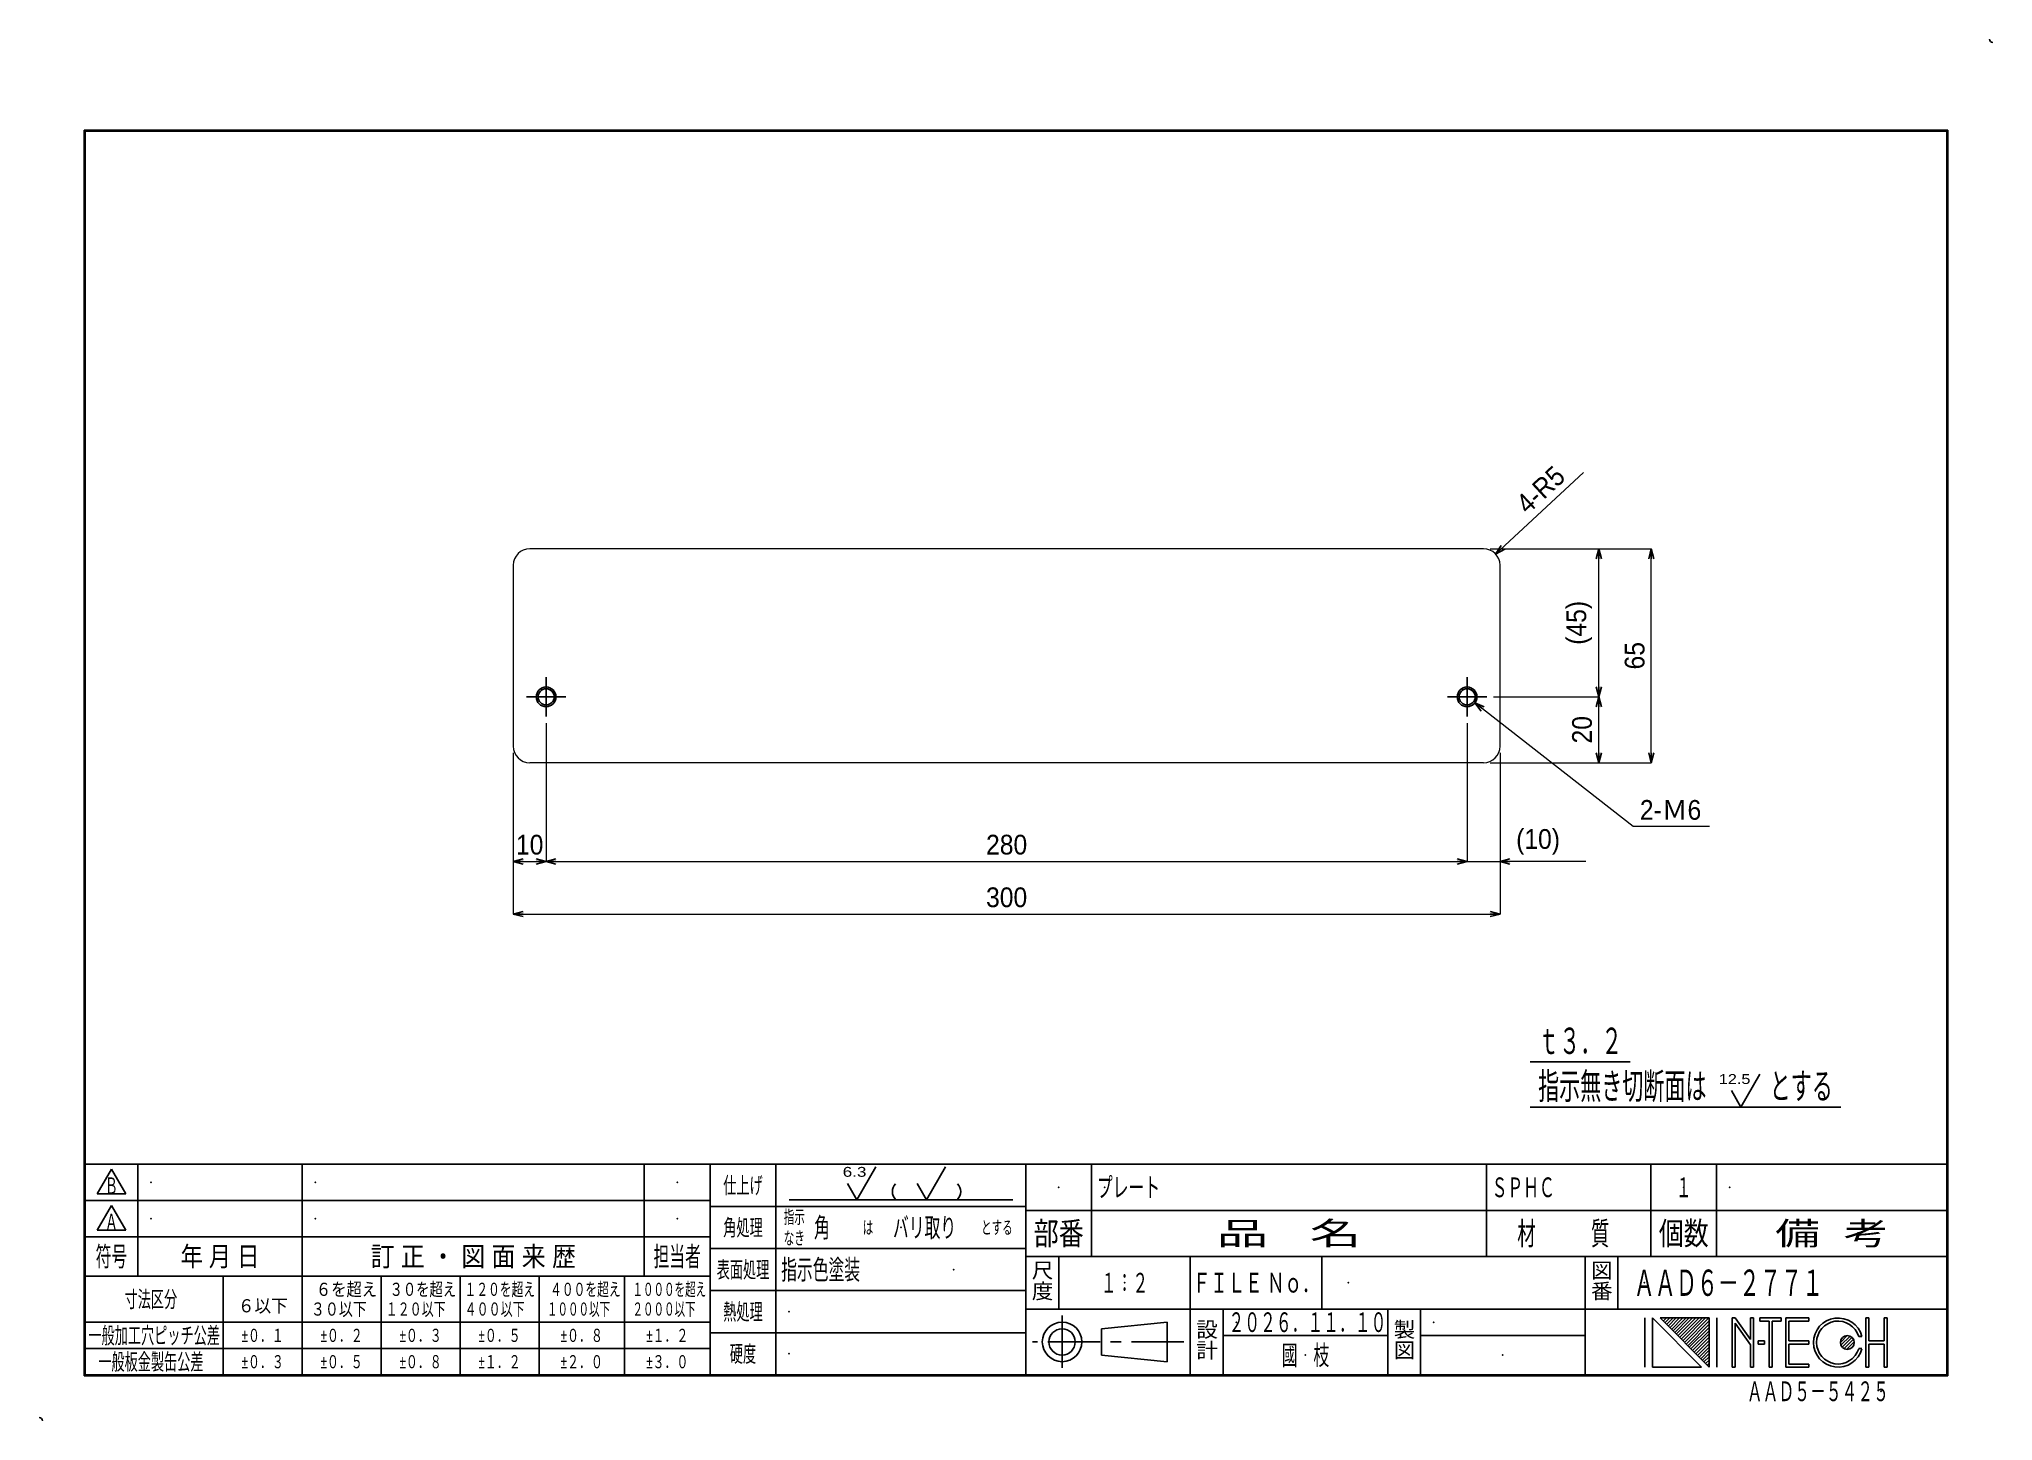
# Model space of a CAD drawing. Header units: millimetres. Extents: x -297 to 297, y -210 to 210.
import ezdxf
from ezdxf.enums import TextEntityAlignment as Align

# ---------------------------------------------------------------- set-up
doc = ezdxf.new("R2010")
doc.units = ezdxf.units.MM
doc.header["$LTSCALE"] = 0.5
doc.header["$PDSIZE"] = 1
doc.linetypes.add('CENTER', pattern=[50.8, 31.75, -6.35, 6.35, -6.35])
for name, color, linetype in [('Layer0012', 7, 'Continuous'), ('Layer0013', 7, 'Continuous'), ('Layer0014', 7, 'Continuous')]:
    doc.layers.add(name, color=color, linetype=linetype)
doc.styles.add('dcStyle0', font='ＭＳ Ｐゴシック', dxfattribs={"width": 0.955224})
doc.styles.add('dcStyle1', font='@ＭＳ Ｐゴシック', dxfattribs={"width": 0.8})
doc.dimstyles.new('dc_Diam06', dxfattribs={"dimtxt": 6, "dimasz": 3.000226, "dimexe": 0, "dimexo": 2, "dimgap": 2, "dimtad": 2, "dimtih": 1, "dimtoh": 1, "dimdec": 1, "dimdsep": 46, "dimtxsty": 'dcStyle0', "dimblk1": 'OPEN30', "dimblk2": 'OPEN30', "dimsah": 1, "dimcen": 0.09, "dimclrd": 4, "dimclre": 4, "dimclrt": 4, "dimadec": 0, "dimazin": 2, "dimtfac": 1, "dimtdec": 4, "dimtofl": 0, "dimtmove": 0, "dimatfit": 3, "dimfxl": 1, "dimarcsym": 1})
doc.dimstyles.new('dc_Radial01', dxfattribs={"dimtxt": 6, "dimasz": 3.000226, "dimexe": 0, "dimexo": 2, "dimgap": 2, "dimtad": 3, "dimdec": 1, "dimdsep": 46, "dimtxsty": 'dcStyle0', "dimblk1": 'OPEN30', "dimblk2": 'OPEN30', "dimsah": 1, "dimcen": 0.09, "dimclrd": 4, "dimclre": 4, "dimclrt": 4, "dimadec": 0, "dimazin": 2, "dimtfac": 1, "dimtdec": 4, "dimtofl": 0, "dimtmove": 0, "dimatfit": 3, "dimfxl": 1, "dimarcsym": 1})
doc.dimstyles.new('dc_Rotated', dxfattribs={"dimtxt": 6, "dimasz": 3.000226, "dimexe": 0, "dimexo": 2, "dimgap": 2, "dimtad": 3, "dimdec": 1, "dimdsep": 46, "dimtxsty": 'dcStyle0', "dimblk1": 'OPEN30', "dimblk2": 'OPEN30', "dimsah": 1, "dimcen": 0.09, "dimclrd": 4, "dimclre": 4, "dimclrt": 4, "dimadec": 0, "dimazin": 2, "dimtfac": 1, "dimtdec": 4, "dimtmove": 0, "dimatfit": 3, "dimfxl": 1, "dimarcsym": 1})

# ---------------------------------------------------------------- blocks, each defined once
blk = doc.blocks.new('DC_GROUP_AAD6-2771_1')
at = {"layer": 'Layer0014', "color": 2, "style": 'dcStyle0'}
for s, width, p, p2 in [('指示', 0.55, (-70.6, -150), (-64.2, -150)), ('なき', 0.629933, (-70.6, -156.4), (-64.2, -156.4)), ('は', 0.55, (-46.6, -153.2), (-43.4, -153.2)), ('とする', 0.637211, (-10.6, -153.2), (-1, -153.2))]:
    blk.add_text(s, height=4, dxfattribs=dict(at, width=width)).set_placement(p, p2, align=Align.FIT)
blk = doc.blocks.new('DC_GROUP_AAD6-2771_2')
at = {"layer": 'Layer0013', "color": 4, "linetype": 'Continuous', "lineweight": 25}
for centre, start, end in [((-34.23, -140.3), 135, 225), ((-20.12, -140.3), 315, 45)]:
    blk.add_arc(centre, 3.33, start, end, dxfattribs=at)
blk = doc.blocks.new('DC_GROUP_AAD6-2771_3')
at = {"layer": 'Layer0013', "color": 4, "linetype": 'Continuous', "lineweight": 25}
for p, q in [((-48.36, -142.8), (-42.59, -132.8)), ((-51.25, -137.8), (-48.36, -142.8))]:
    blk.add_line(p, q, dxfattribs=at)
at = {"layer": 'Layer0013', "color": 4, "style": 'dcStyle0', "width": 1.371698}
blk.add_text('6.3', height=3, dxfattribs=at).set_placement((-52.67, -135.8), (-45.47, -135.8), align=Align.FIT)
blk = doc.blocks.new('DC_GROUP_AAD6-2771_4')
at = {"layer": 'Layer0013', "color": 4, "linetype": 'Continuous', "lineweight": 25}
for p, q in [((-27.18, -142.8), (-21.4, -132.8)), ((-30.06, -137.8), (-27.18, -142.8))]:
    blk.add_line(p, q, dxfattribs=at)
blk = doc.blocks.new('DC_GROUP_AAD6-2771_5')
at = {"layer": 'Layer0013', "color": 4, "linetype": 'Continuous', "lineweight": 25}
blk.add_line((156.33, -114.6), (250.73, -114.6), dxfattribs=at)
at = {"layer": 'Layer0013', "color": 4, "style": 'dcStyle0', "width": 0.619648}
blk.add_text('指示無き切断面は\u3000\u3000\u3000とする', height=8, dxfattribs=at).set_placement((158.73, -112.2), (248.33, -112.2), align=Align.FIT)
blk = doc.blocks.new('DC_GROUP_AAD6-2771_6')
at = {"layer": 'Layer0013', "color": 4, "linetype": 'Continuous', "lineweight": 25}
for p, q in [((220.39, -114.6), (226.16, -104.6)), ((217.5, -109.6), (220.39, -114.6))]:
    blk.add_line(p, q, dxfattribs=at)
at = {"layer": 'Layer0013', "color": 4, "style": 'dcStyle0', "width": 1.291922}
blk.add_text('12.5', height=3, dxfattribs=at).set_placement((213.67, -107.6), (223.27, -107.6), align=Align.FIT)
blk = doc.blocks.new('DC_GROUP_AAD6-2771_7')
at = {"layer": 'Layer0013', "color": 4, "linetype": 'Continuous', "lineweight": 25}
blk.add_line((156.33, -100.87), (186.73, -100.87), dxfattribs=at)
at = {"layer": 'Layer0013', "color": 4, "style": 'dcStyle0', "width": 0.929343}
blk.add_text('ｔ３．２', height=8, dxfattribs=at).set_placement((158.73, -98.47), (184.33, -98.47), align=Align.FIT)
blk = doc.blocks.new('DC_GROUP_AAD6-2771_9')
at = {"color": 3, "linetype": 'Continuous', "lineweight": 18}
for p, q in [((142.15, 55.07), (-147.85, 55.07)), ((-152.85, 50.07), (-152.85, -4.93)), ((147.15, -4.93), (147.15, 50.07)), ((142.15, -9.93), (-147.85, -9.93))]:
    blk.add_line(p, q, dxfattribs=at)
for centre, start, end in [((-147.85, 50.07), 90, 180), ((142.15, 50.07), 0, 90), ((-147.85, -4.93), 180, 270), ((142.15, -4.93), 270, 0)]:
    blk.add_arc(centre, 5, start, end, dxfattribs=at)
blk = doc.blocks.new('DC_GROUP_AAD6-2771_10')
at = {"color": 2, "linetype": 'CENTER', "lineweight": 25}
for p, q in [((137.15, 4.07), (137.15, 16.07)), ((143.15, 10.07), (131.15, 10.07))]:
    blk.add_line(p, q, dxfattribs=at)
at = {"color": 3, "linetype": 'Continuous', "lineweight": 25}
for radius in [3, 2.46]:
    blk.add_circle((137.15, 10.07), radius, dxfattribs=at)
blk = doc.blocks.new('DC_GROUP_AAD6-2771_11')
at = {"color": 2, "linetype": 'CENTER', "lineweight": 25}
for p, q in [((-142.85, 4.07), (-142.85, 16.07)), ((-136.85, 10.07), (-148.85, 10.07))]:
    blk.add_line(p, q, dxfattribs=at)
at = {"color": 3, "linetype": 'Continuous', "lineweight": 25}
for radius in [3, 2.46]:
    blk.add_circle((-142.85, 10.07), radius, dxfattribs=at)
blk = doc.blocks.new('DC_GROUP_AAD6-2771_8')
at = {"linetype": 'Continuous'}
for name in ['DC_GROUP_AAD6-2771_9', 'DC_GROUP_AAD6-2771_11', 'DC_GROUP_AAD6-2771_10']:
    blk.add_blockref(name, (0, 0), dxfattribs=at)
blk = doc.blocks.new('_Open30')
at = {"color": 0, "linetype": 'ByBlock', "lineweight": -2}
for p, q in [((-1, 0.267949), (0, 0)), ((0, 0), (-1, -0.267949)), ((0, 0), (-1, 0))]:
    blk.add_line(p, q, dxfattribs=at)
blk = doc.blocks.new('*D12')
at = {"layer": 'Layer0012', "color": 4, "linetype": 'Continuous', "lineweight": 13}
for p, q in [((-142.85, 2.07), (-142.85, -39.93)), ((-152.85, -6.93), (-152.85, -39.93)), ((-152.85, -39.93), (-142.85, -39.93))]:
    blk.add_line(p, q, dxfattribs=at)
at = {"layer": 'Layer0012', "color": 4, "xscale": 3.000230533929425, "yscale": 3.000163160504256}
for p, rotation in [((-152.85, -39.93), 180), ((-142.85, -39.93), 360)]:
    blk.add_blockref('_Open30', p, dxfattribs=dict(at, rotation=rotation))
at = {"layer": 'Layer0012', "color": 4, "insert": (-147.85, -37.93), "char_height": 6, "attachment_point": 8, "style": 'dcStyle0'}
blk.add_mtext('\\T1.00;10', dxfattribs=at)
blk = doc.blocks.new('*D13')
at = {"layer": 'Layer0012', "color": 4, "linetype": 'Continuous', "lineweight": 13}
for p, q in [((-142.85, 2.07), (-142.85, -39.93)), ((137.15, 2.07), (137.15, -39.93)), ((-142.85, -39.93), (137.15, -39.93))]:
    blk.add_line(p, q, dxfattribs=at)
at = {"layer": 'Layer0012', "color": 4, "xscale": 3.000230533929425, "yscale": 3.000163160504256}
for p, rotation in [((-142.85, -39.93), 180), ((137.15, -39.93), 360)]:
    blk.add_blockref('_Open30', p, dxfattribs=dict(at, rotation=rotation))
at = {"layer": 'Layer0012', "color": 4, "insert": (-2.85, -37.93), "char_height": 6, "attachment_point": 8, "style": 'dcStyle0'}
blk.add_mtext('\\T1.00;280', dxfattribs=at)
blk = doc.blocks.new('*D14')
at = {"layer": 'Layer0012', "color": 4, "linetype": 'Continuous', "lineweight": 13}
for p, q in [((137.15, 2.07), (137.15, -39.93)), ((147.15, -6.93), (147.15, -39.93)), ((137.15, -39.93), (147.15, -39.93)), ((173.25, -39.93), (147.15, -39.93))]:
    blk.add_line(p, q, dxfattribs=at)
at = {"layer": 'Layer0012', "color": 4, "xscale": 3.000230533929425, "yscale": 3.000163160504256, "rotation": 180}
blk.add_blockref('_Open30', (147.15, -39.93), dxfattribs=at)
at = {"layer": 'Layer0012', "color": 4, "insert": (152.05, -37.93), "char_height": 6, "attachment_point": 7, "style": 'dcStyle0'}
blk.add_mtext('\\T1.00;(10)', dxfattribs=at)
blk = doc.blocks.new('*D15')
at = {"layer": 'Layer0012', "color": 4, "linetype": 'Continuous', "lineweight": 13}
for p, q in [((-152.85, -6.93), (-152.85, -55.93)), ((147.15, -6.93), (147.15, -55.93)), ((-152.85, -55.93), (147.15, -55.93))]:
    blk.add_line(p, q, dxfattribs=at)
at = {"layer": 'Layer0012', "color": 4, "xscale": 3.000230533929425, "yscale": 3.000163160504256}
for p, rotation in [((-152.85, -55.93), 180), ((147.15, -55.93), 360)]:
    blk.add_blockref('_Open30', p, dxfattribs=dict(at, rotation=rotation))
at = {"layer": 'Layer0012', "color": 4, "insert": (-2.85, -53.93), "char_height": 6, "attachment_point": 8, "style": 'dcStyle0'}
blk.add_mtext('\\T1.00;300', dxfattribs=at)
blk = doc.blocks.new('*D16')
at = {"layer": 'Layer0012', "color": 4, "linetype": 'Continuous', "lineweight": 13}
for p, q in [((145.15, 10.07), (177.15, 10.07)), ((177.15, -9.93), (177.15, 10.07)), ((144.15, -9.93), (177.15, -9.93))]:
    blk.add_line(p, q, dxfattribs=at)
at = {"layer": 'Layer0012', "color": 4, "xscale": 3.000230533929425, "yscale": 3.000163160504256}
for p, rotation in [((177.15, 10.07), 90), ((177.15, -9.93), 270)]:
    blk.add_blockref('_Open30', p, dxfattribs=dict(at, rotation=rotation))
at = {"layer": 'Layer0012', "color": 4, "insert": (175.15, 0.07), "char_height": 6, "attachment_point": 8, "rotation": 90, "style": 'dcStyle0'}
blk.add_mtext('\\T1.00;20', dxfattribs=at)
blk = doc.blocks.new('*D17')
at = {"layer": 'Layer0012', "color": 4, "linetype": 'Continuous', "lineweight": 13}
for p, q in [((144.15, 55.07), (177.15, 55.07)), ((177.15, 10.07), (177.15, 55.07)), ((145.15, 10.07), (177.15, 10.07))]:
    blk.add_line(p, q, dxfattribs=at)
at = {"layer": 'Layer0012', "color": 4, "xscale": 3.000230533929425, "yscale": 3.000163160504256}
for p, rotation in [((177.15, 55.07), 90), ((177.15, 10.07), 270)]:
    blk.add_blockref('_Open30', p, dxfattribs=dict(at, rotation=rotation))
at = {"layer": 'Layer0012', "color": 4, "insert": (175.15, 32.57), "char_height": 6, "attachment_point": 8, "rotation": 90, "style": 'dcStyle0'}
blk.add_mtext('\\T1.00;(45)', dxfattribs=at)
blk = doc.blocks.new('*D18')
at = {"layer": 'Layer0012', "color": 4, "linetype": 'Continuous', "lineweight": 13}
for p, q in [((144.15, 55.07), (193.15, 55.07)), ((193.15, -9.93), (193.15, 55.07)), ((144.15, -9.93), (193.15, -9.93))]:
    blk.add_line(p, q, dxfattribs=at)
at = {"layer": 'Layer0012', "color": 4, "xscale": 3.000230533929425, "yscale": 3.000163160504256}
for p, rotation in [((193.15, 55.07), 90), ((193.15, -9.93), 270)]:
    blk.add_blockref('_Open30', p, dxfattribs=dict(at, rotation=rotation))
at = {"layer": 'Layer0012', "color": 4, "insert": (191.15, 22.57), "char_height": 6, "attachment_point": 8, "rotation": 90, "style": 'dcStyle0'}
blk.add_mtext('\\T1.00;65', dxfattribs=at)
blk = doc.blocks.new('*D19')
at = {"layer": 'Layer0012', "color": 4, "linetype": 'Continuous', "lineweight": 13}
blk.add_line((172.5, 78.22), (145.82, 53.47), dxfattribs=at)
at = {"layer": 'Layer0012', "color": 4, "xscale": 3.000230533929425, "yscale": 3.000163160504256, "rotation": 222.8464446383197}
blk.add_blockref('_Open30', (145.82, 53.47), dxfattribs=at)
at = {"layer": 'Layer0012', "color": 4, "insert": (155.6, 65.27), "char_height": 6, "attachment_point": 7, "rotation": 42.84644, "style": 'dcStyle0'}
blk.add_mtext('\\T1.00;4-R5', dxfattribs=at)
blk = doc.blocks.new('*D20')
at = {"layer": 'Layer0012', "color": 4, "linetype": 'Continuous', "lineweight": 13}
for p, q in [((187.67, -29.37), (139.52, 8.23)), ((210.87, -29.37), (187.67, -29.37))]:
    blk.add_line(p, q, dxfattribs=at)
at = {"layer": 'Layer0012', "color": 4, "xscale": 3.000230533929425, "yscale": 3.000163160504256, "rotation": 142.0144239246277}
blk.add_blockref('_Open30', (139.52, 8.23), dxfattribs=at)
at = {"layer": 'Layer0012', "color": 4, "insert": (189.67, -27.37), "char_height": 6, "attachment_point": 7, "style": 'dcStyle0'}
blk.add_mtext('\\T1.00;2-Ｍ6', dxfattribs=at)

msp = doc.modelspace()

# ---------------------------------------------------------------- linework, layer by layer
at = {"color": 5, "linetype": 'Continuous'}
msp.add_point((263, -201), dxfattribs=at)
at = {"layer": 'Layer0014', "color": 3, "linetype": 'Continuous', "lineweight": 25}
for p, q in [((283.3, 182.3), (-283.3, 182.3)), ((-283.3, 182.3), (-283.3, -196.3)), ((-283, -196), (-283, 182)), ((-283, 182), (283, 182)), ((283, 182), (283, -196)), ((283.3, -196.3), (283.3, 182.3)), ((283, -132), (-283, -132)), ((-267, -166), (-267, -132)), ((-217, -166), (-217, -132)), ((-113, -166), (-113, -132)), ((-93, -132), (-93, -196)), ((3, -132), (3, -196)), ((23, -160), (23, -132)), ((143, -132), (143, -160)), ((193, -160), (193, -132)), ((213, -132), (213, -160)), ((-283, -143), (-93, -143)), ((-93, -144.8), (3, -144.8)), ((3, -146), (283, -146)), ((-283, -154), (-93, -154)), ((-93, -157.6), (3, -157.6)), ((3, -160), (283, -160)), ((53, -160), (53, -196)), ((173, -176), (173, -160)), ((-283, -166), (-93, -166)), ((-241, -166), (-241, -196)), ((-93, -170.4), (3, -170.4)), ((3, -176), (283, -176)), ((113, -176), (113, -196)), ((173, -196), (173, -176)), ((-93, -180), (-283, -180)), ((-93, -183.2), (3, -183.2)), ((26, -182), (46, -180)), ((26, -182), (26, -190)), ((46, -180), (46, -192)), ((191.13, -178.71), (191.13, -193.64)), ((193.46, -178.71), (193.46, -193.64)), ((208.39, -193.64), (193.46, -178.71)), ((195.79, -178.71), (210.73, -193.64)), ((210.73, -178.71), (195.79, -178.71)), ((197.77, -178.71), (196.78, -179.7)), ((198.76, -178.71), (197.28, -180.2)), ((199.75, -178.71), (197.77, -180.69)), ((200.74, -178.71), (198.27, -181.19)), ((201.73, -178.71), (198.76, -181.68)), ((202.72, -178.71), (199.26, -182.18)), ((203.71, -178.71), (199.75, -182.67)), ((204.7, -178.71), (200.25, -183.17)), ((205.69, -178.71), (200.74, -183.66)), ((206.68, -178.71), (201.24, -184.16)), ((207.67, -178.71), (201.73, -184.65)), ((208.66, -178.71), (202.23, -185.15)), ((209.65, -178.71), (202.72, -185.64)), ((210.64, -178.71), (203.22, -186.14)), ((210.73, -179.62), (203.71, -186.63)), ((210.73, -180.61), (204.21, -187.13)), ((210.73, -181.6), (204.7, -187.62)), ((210.73, -182.59), (205.2, -188.12)), ((210.73, -183.58), (205.69, -188.61)), ((210.73, -193.64), (210.73, -178.71)), ((213.06, -178.71), (213.06, -193.64)), ((217.73, -178.71), (217.73, -193.64)), ((217.73, -178.71), (218.66, -178.71)), ((223.33, -185.24), (218.66, -178.71)), ((218.66, -180.32), (223.33, -186.85)), ((218.66, -180.32), (218.66, -193.64)), ((223.33, -178.71), (224.26, -178.71)), ((223.33, -185.24), (223.33, -178.71)), ((224.26, -178.71), (224.26, -193.64)), ((226.13, -178.71), (232.66, -178.71)), ((226.13, -179.64), (226.13, -178.71)), ((228.93, -179.64), (226.13, -179.64)), ((228.93, -193.64), (228.93, -179.64)), ((232.66, -179.64), (229.86, -179.64)), ((229.86, -179.64), (229.86, -193.64)), ((232.66, -178.71), (232.66, -179.64)), ((234.06, -178.71), (241.06, -178.71)), ((234.06, -193.64), (234.06, -178.71)), ((241.06, -179.64), (234.99, -179.64)), ((234.99, -179.64), (234.99, -185.71)), ((241.06, -178.71), (241.06, -179.64)), ((252.73, -184.08), (250.63, -186.18)), ((258.33, -178.71), (258.33, -193.64)), ((258.33, -178.71), (259.26, -178.71)), ((259.26, -178.71), (259.26, -185.71)), ((264.86, -178.71), (263.93, -178.71)), ((263.93, -178.71), (263.93, -185.71)), ((264.86, -193.64), (264.86, -178.71)), ((-93, -188), (-283, -188)), ((26, -190), (46, -192)), ((210.73, -184.57), (206.19, -189.11)), ((210.73, -185.56), (206.68, -189.6)), ((210.73, -186.55), (207.18, -190.1)), ((210.73, -187.54), (207.67, -190.59)), ((210.73, -188.53), (208.17, -191.09)), ((210.73, -189.52), (208.66, -191.58)), ((223.33, -186.85), (223.33, -193.64)), ((225.66, -185.71), (227.53, -185.71)), ((225.66, -186.64), (225.66, -185.71)), ((227.53, -186.64), (225.66, -186.64)), ((227.53, -185.71), (227.53, -186.64)), ((234.99, -185.71), (241.06, -185.71)), ((241.06, -186.64), (234.99, -186.64)), ((234.99, -186.64), (234.99, -192.71)), ((241.06, -185.71), (241.06, -186.64)), ((253.55, -184.25), (250.79, -187)), ((254.15, -184.63), (251.18, -187.6)), ((254.58, -185.19), (251.74, -188.03)), ((254.81, -185.95), (252.5, -188.27)), ((254.57, -187.18), (253.73, -188.02)), ((256.19, -184.31), (257.15, -184.31)), ((256.19, -188.04), (257.15, -188.04)), ((259.26, -185.71), (263.93, -185.71)), ((259.26, -186.64), (263.93, -186.64)), ((259.26, -186.64), (259.26, -193.64)), ((263.93, -186.64), (263.93, -193.64)), ((283, -196), (-283, -196)), ((193.46, -193.64), (208.39, -193.64)), ((210.73, -190.51), (209.16, -192.08)), ((210.73, -191.5), (209.65, -192.57)), ((210.73, -192.49), (210.15, -193.07)), ((210.73, -193.48), (210.64, -193.56)), ((218.66, -193.64), (217.73, -193.64)), ((224.26, -193.64), (223.33, -193.64)), ((229.86, -193.64), (228.93, -193.64)), ((241.06, -193.64), (234.06, -193.64)), ((234.99, -192.71), (241.06, -192.71)), ((241.06, -192.71), (241.06, -193.64)), ((258.33, -193.64), (259.26, -193.64)), ((263.93, -193.64), (264.86, -193.64)), ((-283.3, -196.3), (283.3, -196.3))]:
    msp.add_line(p, q, dxfattribs=at)
at = {"layer": 'Layer0014', "color": 2, "linetype": 'Continuous', "lineweight": 25}
for p, q in [((-279.33, -141), (-275, -133.5)), ((-275, -133.5), (-270.67, -141)), ((-270.67, -141), (-279.33, -141)), ((-279.33, -152), (-275, -144.5)), ((-275, -144.5), (-270.67, -152)), ((-270.67, -152), (-279.33, -152))]:
    msp.add_line(p, q, dxfattribs=at)
at = {"layer": 'Layer0014', "color": 4, "linetype": 'Continuous', "lineweight": 25}
for p, q in [((-73, -132), (-73, -196)), ((-69, -142.8), (-1, -142.8)), ((13, -176), (13, -160)), ((93, -160), (93, -176)), ((183, -160), (183, -176)), ((-217, -166), (-217, -196)), ((-193, -166), (-193, -196)), ((-169, -166), (-169, -196)), ((-145, -166), (-145, -196)), ((-119, -166), (-119, -196)), ((63, -176), (63, -196)), ((123, -176), (123, -196)), ((63, -184), (113, -184)), ((123, -184), (173, -184))]:
    msp.add_line(p, q, dxfattribs=at)
at = {"layer": 'Layer0014', "color": 2, "linetype": 'CENTER', "lineweight": 25}
for p, q in [((14, -178), (14, -194)), ((51, -186), (5, -186))]:
    msp.add_line(p, q, dxfattribs=at)
at = {"layer": 'Layer0014', "color": 3, "linetype": 'Continuous', "lineweight": 25}
for centre, radius in [((14, -186), 6), ((14, -186), 4), ((252.73, -186.18), 2.1)]:
    msp.add_circle(centre, radius, dxfattribs=at)
at = {"layer": 'Layer0014', "color": 5, "linetype": 'Continuous', "lineweight": 25}
for centre, start, end in [((297, 210), 180, 270), ((-297, -210), 0, 90)]:
    msp.add_arc(centre, 1, start, end, dxfattribs=at)
at = {"layer": 'Layer0014', "color": 3, "linetype": 'Continuous', "lineweight": 25}
for radius, start, end in [(7.47, 14.47751, 345.52249), (6.53, 16.60155, 343.39845)]:
    msp.add_arc((249.93, -186.18), radius, start, end, dxfattribs=at)
at = {"layer": 'Layer0014', "color": 5, "linetype": 'Continuous'}
for p in [(-263, -137.5), (-213, -137.5), (-103, -137.5), (13, -139), (27, -139), (147, -139), (203, -139), (217, -139), (-263, -148.5), (-213, -148.5), (-103, -148.5), (-59, -151.2), (-35, -151.2), (-69, -164), (-19, -164), (33, -168), (101, -168), (191, -168), (-69, -176.8), (67, -180), (127, -180), (-69, -189.6), (88, -190), (148, -190)]:
    msp.add_point(p, dxfattribs=at)

# ---------------------------------------------------------------- block references
at = {"linetype": 'Continuous'}
msp.add_blockref('DC_GROUP_AAD6-2771_8', (0, 0), dxfattribs=at)
at = {"layer": 'Layer0013', "linetype": 'Continuous'}
for name in ['DC_GROUP_AAD6-2771_7', 'DC_GROUP_AAD6-2771_5', 'DC_GROUP_AAD6-2771_6', 'DC_GROUP_AAD6-2771_3', 'DC_GROUP_AAD6-2771_4', 'DC_GROUP_AAD6-2771_2']:
    msp.add_blockref(name, (0, 0), dxfattribs=at)
at = {"layer": 'Layer0014', "linetype": 'Continuous'}
msp.add_blockref('DC_GROUP_AAD6-2771_1', (0, 0), dxfattribs=at)

# ---------------------------------------------------------------- texts
at = {"layer": 'Layer0013', "color": 4, "style": 'dcStyle0'}
for s, height, width, p, p2 in [('プレート', 6, 0.657919, (24.6, -142), (43.8, -142)), ('ＳＰＨＣ', 6, 0.742009, (144.6, -142), (163.8, -142)), ('１', 6, 0.804527, (200.6, -142), (205.4, -142)), ('角', 6, 0.55, (-61.4, -154.2), (-56.6, -154.2)), ('バリ取り', 6, 0.629933, (-37.4, -154.2), (-18.2, -154.2)), ('指示色塗装', 6, 0.55, (-71.4, -167), (-47.4, -167)), ('１：２', 6, 0.883646, (25.8, -171), (40.2, -171)), ('ＡＡＤ６－２７７１', 8, 0.749406, (187.8, -172), (245.4, -172)), ('２０２６．１１．１０', 6, 0.809085, (64.6, -183), (112.6, -183)), ('國\u3000枝', 6, 0.619282, (80.8, -193), (95.2, -193)), ('ＡＡＤ５－５４２５', 6, 0.749406, (222.2, -204), (265.4, -204))]:
    msp.add_text(s, height=height, dxfattribs=dict(at, width=width)).set_placement(p, p2, align=Align.FIT)
at = {"layer": 'Layer0014', "color": 2, "style": 'dcStyle0'}
for s, height, width, p, p2 in [('Ｂ', 5, 0.707699, (-277, -141), (-273, -141)), ('仕上げ', 5, 0.553553, (-89, -140.9), (-77, -140.9)), ('Ａ', 5, 0.769682, (-277, -152), (-273, -152)), ('角処理', 5, 0.55, (-89, -153.7), (-77, -153.7)), ('品   名', 7, 1.482973, (61, -156.5), (105, -156.5)), ('材\u3000\u3000\u3000質', 7, 0.688684, (152.4, -156.5), (180.4, -156.5)), ('個数', 7, 0.746429, (195.4, -156.5), (210.6, -156.5)), ('備  考', 7, 1.294793, (230.8, -156.5), (265.2, -156.5)), ('部番', 7, 0.746429, (5.4, -156.5), (20.6, -156.5)), ('符号', 6, 0.55, (-279.8, -163), (-270.2, -163)), ('年 月 日', 6, 0.761909, (-254, -163), (-230, -163)), ('訂 正 ・ 図 面 来 歴', 6, 0.858543, (-196.2, -163), (-133.8, -163)), ('担当者', 6, 0.55, (-110.2, -163), (-95.8, -163)), ('表面処理', 5, 0.55, (-91, -166.5), (-75, -166.5)), ('ＦＩＬＥ Ｎｏ．', 6, 0.958586, (53.8, -171), (92.2, -171)), ('寸法区分', 5, 0.55, (-271, -175.5), (-255, -175.5)), ('   ６を超え', 4, 0.883925, (-216.6, -172), (-194.2, -172)), ('  ３０を超え', 4, 0.813175, (-192.6, -172), (-170.2, -172)), (' １２０を超え', 4, 0.752912, (-168.6, -172), (-146.2, -172)), (' ４００を超え', 4, 0.752912, (-142.6, -172), (-120.2, -172)), ('１０００を超え', 4, 0.700964, (-116.6, -172), (-94.2, -172)), ('   ６以下', 4, 0.917262, (-240.6, -177), (-221.4, -177)), ('  ３０以下', 4, 0.829851, (-216.6, -178), (-197.4, -178)), (' １２０以下', 4, 0.75765, (-192.6, -178), (-173.4, -178)), (' ４００以下', 4, 0.75765, (-168.6, -178), (-149.4, -178)), ('１０００以下', 4, 0.697008, (-142.6, -178), (-123.4, -178)), ('２０００以下', 4, 0.697008, (-116.6, -178), (-97.4, -178)), ('熱処理', 5, 0.55, (-89, -179.3), (-77, -179.3)), ('一般加工穴ピッチ公差', 5, 0.578487, (-282, -186.5), (-242, -186.5)), ('±０．１', 4, 0.725681, (-235.4, -186), (-222.6, -186)), ('±０．２', 4, 0.725681, (-211.4, -186), (-198.6, -186)), ('±０．３', 4, 0.725681, (-187.4, -186), (-174.6, -186)), ('±０．５', 4, 0.725681, (-163.4, -186), (-150.6, -186)), ('±０．８', 4, 0.725681, (-138.4, -186), (-125.6, -186)), ('±１．２', 4, 0.725681, (-112.4, -186), (-99.6, -186)), ('一般板金製缶公差', 5, 0.55, (-279, -194.5), (-247, -194.5)), ('±０．３', 4, 0.725681, (-235.4, -194), (-222.6, -194)), ('±０．５', 4, 0.725681, (-211.4, -194), (-198.6, -194)), ('±０．８', 4, 0.725681, (-187.4, -194), (-174.6, -194)), ('±１．２', 4, 0.725681, (-163.4, -194), (-150.6, -194)), ('±２．０', 4, 0.725681, (-138.4, -194), (-125.6, -194)), ('±３．０', 4, 0.725681, (-112.4, -194), (-99.6, -194)), ('硬度', 5, 0.55, (-87, -192.1), (-79, -192.1))]:
    msp.add_text(s, height=height, dxfattribs=dict(at, width=width)).set_placement(p, p2, align=Align.FIT)
at = {"layer": 'Layer0014', "color": 2, "style": 'dcStyle1', "width": 0.9625}
for s, p in [('尺度', (5.6, -161)), ('図番', (175.6, -161)), ('設計', (55.6, -179)), ('製図', (115.6, -179))]:
    msp.add_text(s, height=4.8, rotation=270, dxfattribs=at).set_placement(p)

# ---------------------------------------------------------------- dimensions: what is measured, and where the dimension line sits
at = {"layer": 'Layer0012', "linetype": 'Continuous', "lineweight": 13}
dim = msp.add_radius_dim(center=(142.15, 50.07), mpoint=(145.82, 53.47), text='4-R5', dimstyle='dc_Radial01', override={"dimtxt": 6, "dimasz": 3.000226, "dimexe": 0, "dimexo": 2, "dimgap": 2, "dimtad": 3, "dimtih": 0, "dimtoh": 0, "dimdec": 1, "dimlfac": 1, "dimzin": 8, "dimtxsty": 'dcStyle0', "dimblk1": 'Open30', "dimblk2": 'Open30', "dimsah": 1, "dimclrd": 4, "dimclre": 4, "dimclrt": 4, "dimazin": 2, "dimtolj": 0, "dimtzin": 8, "dimarcsym": 1}, dxfattribs=at)
dim.commit()
dim.dimension.update_dxf_attribs({"geometry": '*D19', "text_midpoint": (163.99, 70.33), "dimtype": 164})
dim = msp.add_linear_dim(base=(177.15, 55.07), p1=(143.15, 10.07), p2=(142.15, 55.07), angle=90, text='(<>)', dimstyle='dc_Rotated', override={"dimtxt": 6, "dimasz": 3.000226, "dimexe": 0, "dimexo": 2, "dimgap": 2, "dimtad": 3, "dimtih": 0, "dimtoh": 0, "dimdec": 1, "dimlfac": 1, "dimzin": 8, "dimtxsty": 'dcStyle0', "dimblk1": 'Open30', "dimblk2": 'Open30', "dimsah": 1, "dimclrd": 4, "dimclre": 4, "dimclrt": 4, "dimazin": 2, "dimtofl": 1, "dimtolj": 0, "dimtzin": 8, "dimarcsym": 1}, dxfattribs=at)
dim.commit()
dim.dimension.update_dxf_attribs({"geometry": '*D17', "text_midpoint": (177.15, 32.57), "dimtype": 160})
for base, p2, picture, middle in [((193.15, 55.07), (142.15, 55.07), '*D18', (193.15, 22.57)), ((177.15, 10.07), (143.15, 10.07), '*D16', (177.15, 0.07))]:
    dim = msp.add_linear_dim(base=base, p1=(142.15, -9.93), p2=p2, angle=90, dimstyle='dc_Rotated', override={"dimtxt": 6, "dimasz": 3.000226, "dimexe": 0, "dimexo": 2, "dimgap": 2, "dimtad": 3, "dimtih": 0, "dimtoh": 0, "dimdec": 1, "dimlfac": 1, "dimzin": 8, "dimtxsty": 'dcStyle0', "dimblk1": 'Open30', "dimblk2": 'Open30', "dimsah": 1, "dimclrd": 4, "dimclre": 4, "dimclrt": 4, "dimazin": 2, "dimtofl": 1, "dimtolj": 0, "dimtzin": 8, "dimarcsym": 1}, dxfattribs=at)
    dim.commit()
    dim.dimension.update_dxf_attribs({"geometry": picture, "text_midpoint": middle, "dimtype": 160})
dim = msp.add_diameter_dim_2p(p1=(134.79, 11.92), p2=(139.52, 8.23), text='2-Ｍ6', dimstyle='dc_Diam06', override={"dimtxt": 6, "dimasz": 3.000226, "dimexe": 0, "dimexo": 2, "dimgap": 2, "dimtad": 2, "dimdec": 1, "dimlfac": 1, "dimzin": 8, "dimtxsty": 'dcStyle0', "dimblk1": 'Open30', "dimblk2": 'Open30', "dimsah": 1, "dimclrd": 4, "dimclre": 4, "dimclrt": 4, "dimazin": 2, "dimtolj": 0, "dimtzin": 8, "dimarcsym": 1}, dxfattribs=at)
dim.commit()
dim.dimension.update_dxf_attribs({"geometry": '*D20', "text_midpoint": (199.27, -29.37), "dimtype": 163})
for base, p1, p2, picture, middle in [((-142.85, -39.93), (-152.85, -4.93), (-142.85, 4.07), '*D12', (-147.85, -39.93)), ((137.15, -39.93), (-142.85, 4.07), (137.15, 4.07), '*D13', (-2.85, -39.93)), ((147.15, -55.93), (-152.85, -4.93), (147.15, -4.93), '*D15', (-2.85, -55.93))]:
    dim = msp.add_linear_dim(base=base, p1=p1, p2=p2, dimstyle='dc_Rotated', override={"dimtxt": 6, "dimasz": 3.000226, "dimexe": 0, "dimexo": 2, "dimgap": 2, "dimtad": 3, "dimtih": 0, "dimtoh": 0, "dimdec": 1, "dimlfac": 1, "dimzin": 8, "dimtxsty": 'dcStyle0', "dimblk1": 'Open30', "dimblk2": 'Open30', "dimsah": 1, "dimclrd": 4, "dimclre": 4, "dimclrt": 4, "dimazin": 2, "dimtofl": 1, "dimtolj": 0, "dimtzin": 8, "dimarcsym": 1}, dxfattribs=at)
    dim.commit()
    dim.dimension.update_dxf_attribs({"geometry": picture, "text_midpoint": middle, "dimtype": 160})
dim = msp.add_linear_dim(base=(147.15, -39.93), p1=(137.15, 4.07), p2=(147.15, -4.93), text='(<>)', dimstyle='dc_Rotated', override={"dimtxt": 6, "dimasz": 3.000226, "dimexe": 0, "dimexo": 2, "dimgap": 2, "dimtad": 3, "dimtih": 0, "dimtoh": 0, "dimdec": 1, "dimlfac": 1, "dimzin": 8, "dimtxsty": 'dcStyle0', "dimblk1": 'Open30', "dimblk2": 'Open30', "dimsah": 1, "dimclrd": 4, "dimclre": 4, "dimclrt": 4, "dimazin": 2, "dimtofl": 1, "dimtolj": 0, "dimtzin": 8, "dimarcsym": 1}, dxfattribs=at)
dim.commit()
dim.dimension.update_dxf_attribs({"geometry": '*D14', "text_midpoint": (161.65, -39.93), "dimtype": 160})

doc.saveas('drawing.dxf')
